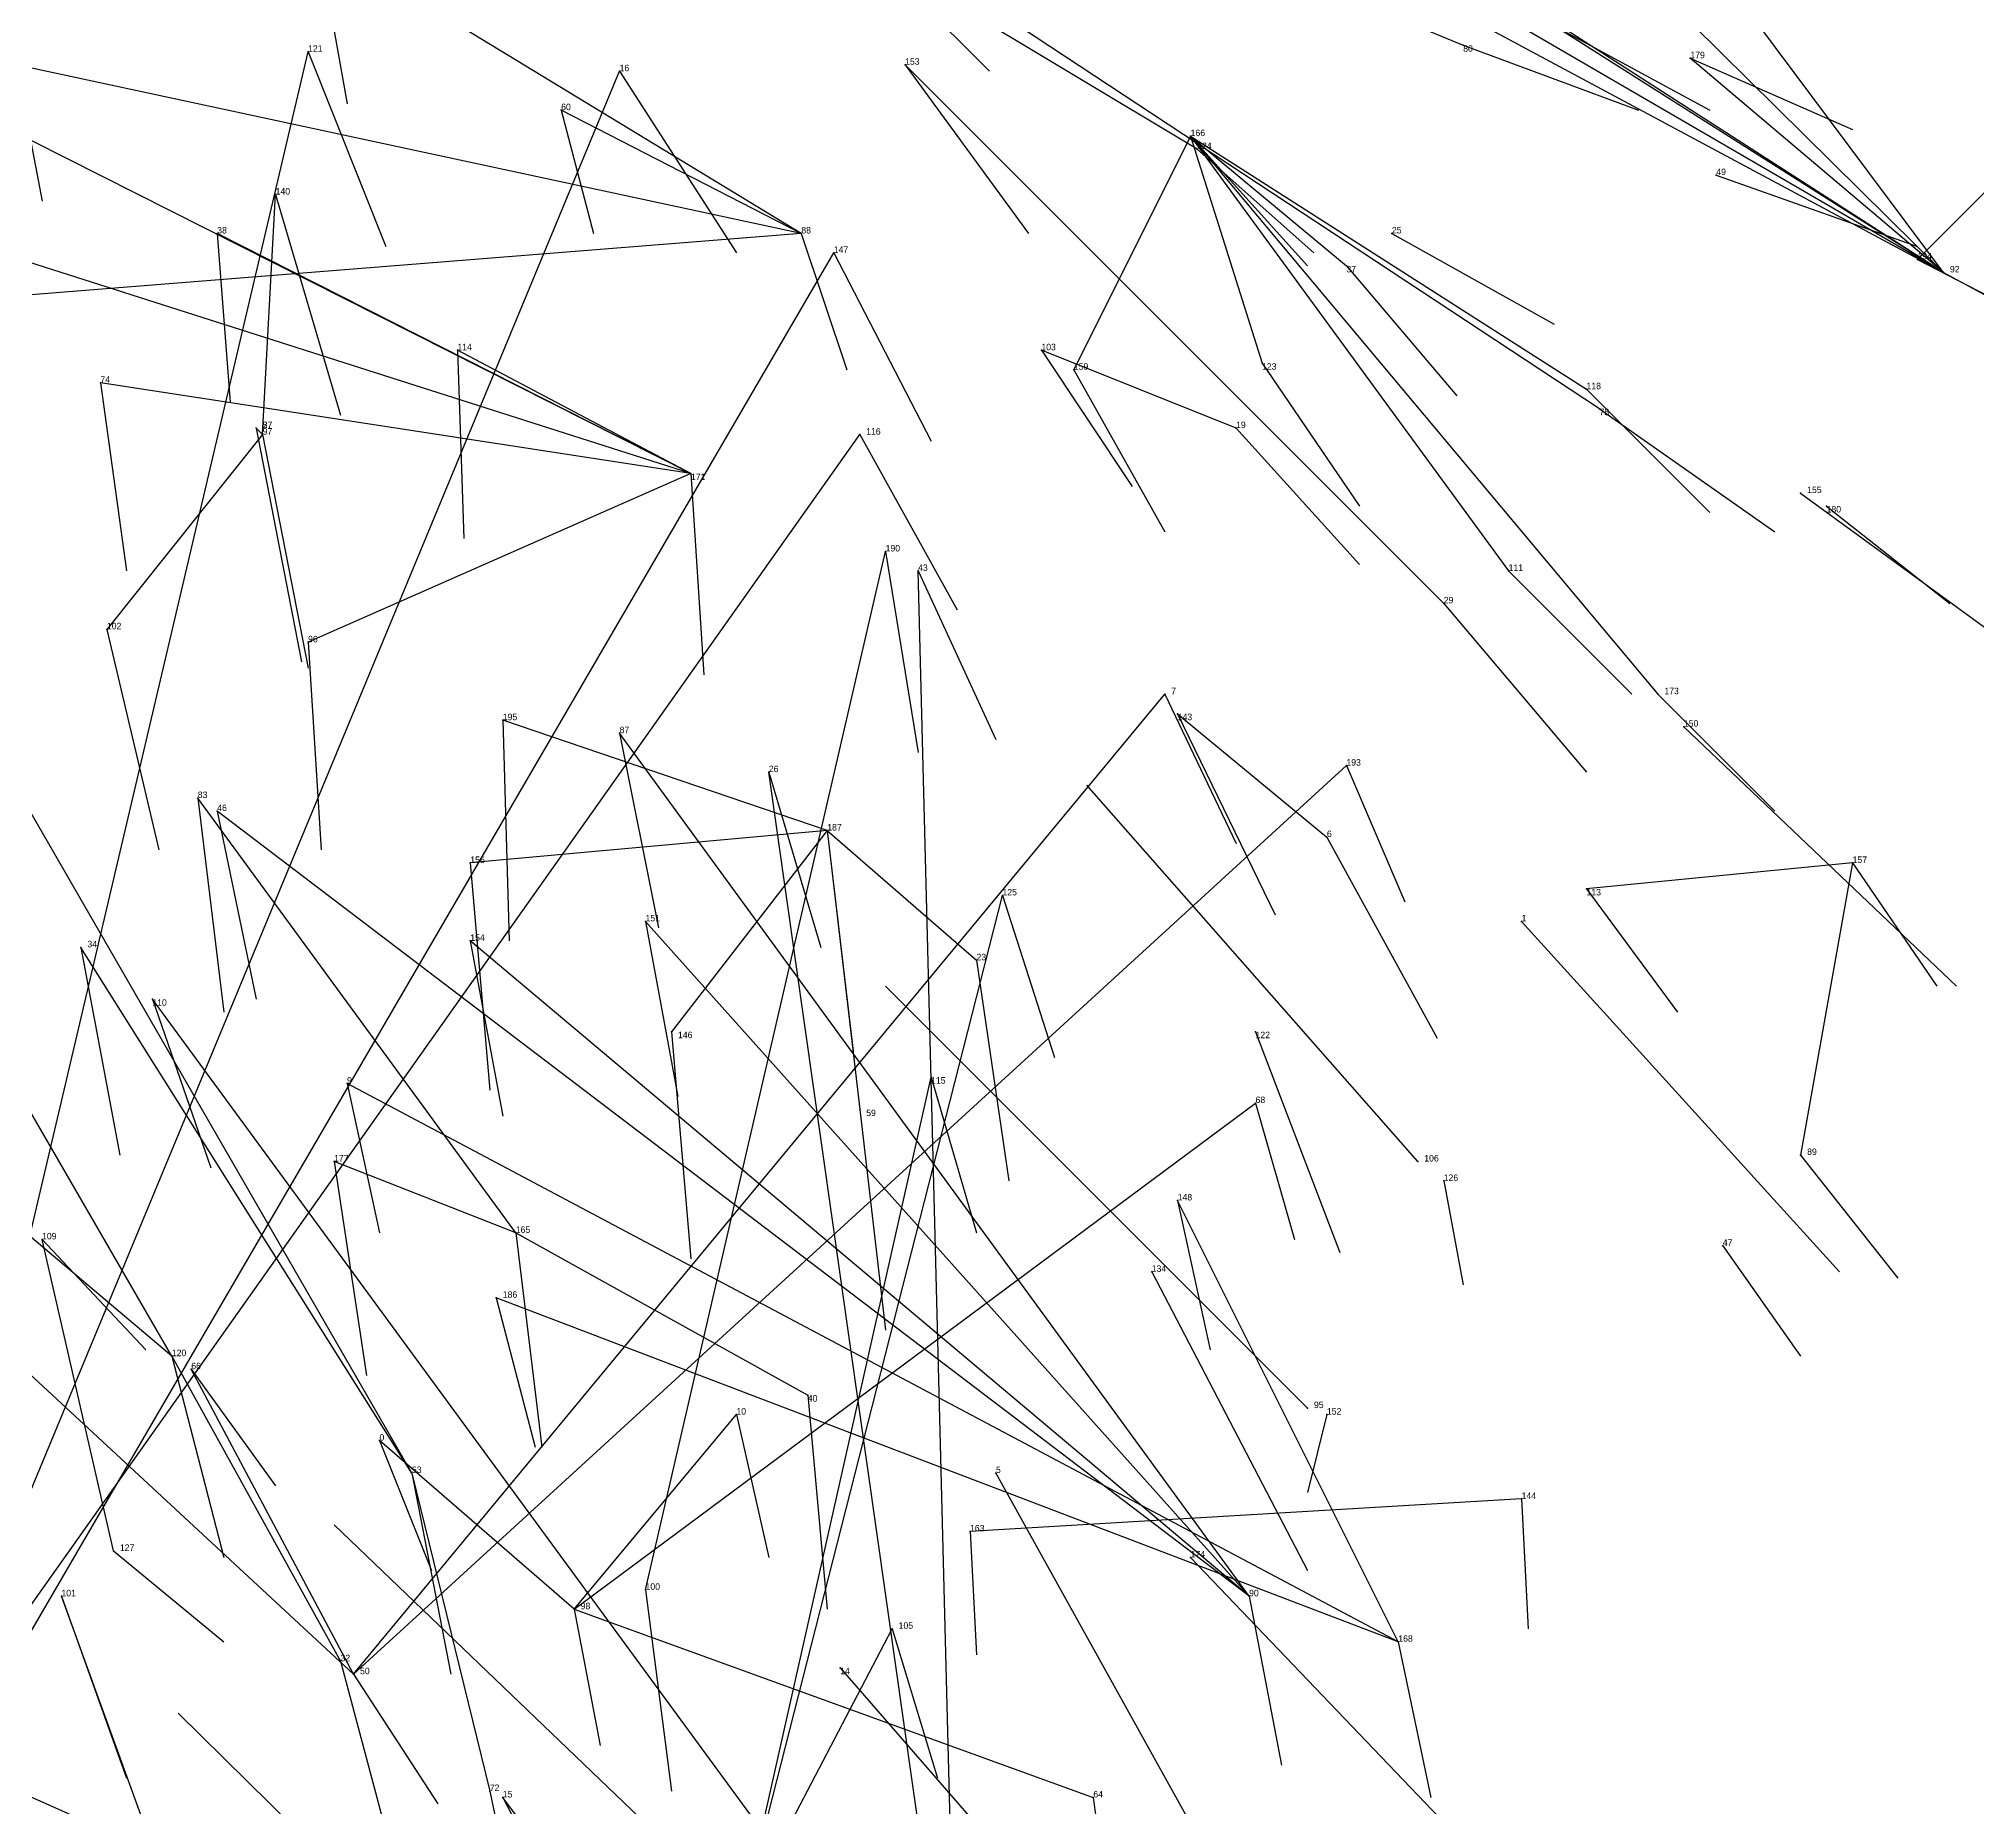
# Model space of a CAD drawing. Extents: x -747426.44 to -747424.45, y -964659.9 to -964657.28.
# Drawn here: x -747425.1135 to -747424.8148, y -964658.4785 to -964658.206 of the extents above; entities that cross this region are included whole.
import ezdxf

# ---------------------------------------------------------------- set-up
doc = ezdxf.new("R2010")
doc.units = 0
for name, color, linetype in [('Facilities', 3, 'CONTINUOUS'), ('Facilities_lines', 3, 'CONTINUOUS'), ('Normals', 1, 'CONTINUOUS'), ('Source_points', 5, 'CONTINUOUS'), ('Text', 3, 'CONTINUOUS')]:
    doc.layers.add(name, color=color, linetype=linetype)

msp = doc.modelspace()

# ---------------------------------------------------------------- linework, layer by layer
at = {"layer": 'Facilities', "color": 3}
for p in [(-747424.936, -964658.221, 137.089), (-747424.935, -964658.223, 137.315), (-747424.855, -964658.227, 137.284), (-747424.996, -964658.236, 137.311), (-747424.905, -964658.236, 137.309), (-747424.82, -964658.242, 137.062), (-747424.873, -964658.263, 137.285), (-747425.079, -964658.267, 137.099), (-747424.929, -964658.266, 137.299), (-747425.013, -964658.273, 137.302), (-747424.842, -964658.276, 137.269), (-747424.838, -964658.278, 137.063), (-747424.897, -964658.293, 137.275), (-747424.938, -964658.31, 137.282), (-747424.86, -964658.312, 137.27), (-747424.992, -964658.328, 137.279), (-747424.834, -964658.333, 137.067), (-747424.885, -964658.342, 137.26), (-747424.926, -964658.359, 137.267), (-747424.901, -964658.379, 137.251), (-747424.897, -964658.382, 137.045), (-747425.04, -964658.39, 137.249), (-747424.854, -964658.392, 137.04), (-747424.942, -964658.396, 137.249), (-747425.093, -964658.409, 137.245), (-747424.918, -964658.417, 137.233), (-747424.915, -964658.418, 137.046), (-747425.056, -964658.427, 137.24), (-747424.966, -964658.427, 137.239), (-747424.885, -964658.431, 137.03), (-747425.102, -964658.439, 137.05), (-747424.936, -964658.44, 137.223), (-747425.02, -964658.445, 137.235), (-747425.031, -964658.448, 137.048), (-747424.927, -964658.446, 137.047), (-747424.904, -964658.453, 137.03), (-747424.99, -964658.457, 137.229), (-747425.065, -964658.458, 137.045)]:
    msp.add_point(p, dxfattribs=at)
at = {"layer": 'Facilities_lines', "color": 3}
for p, q in [((-747424.713, -964658.129, 137.231), (-747424.824, -964658.24, 137.258)), ((-747424.82, -964658.242, 137.062), (-747424.986, -964658.153, 137.118)), ((-747424.82, -964658.242, 137.062), (-747424.907, -964658.156, 137.087)), ((-747424.82, -964658.242, 137.062), (-747424.949, -964658.159, 137.093)), ((-747424.935, -964658.223, 137.315), (-747425.035, -964658.163, 137.134)), ((-747424.996, -964658.236, 137.311), (-747425.098, -964658.174, 137.149)), ((-747424.873, -964658.263, 137.285), (-747425.005, -964658.176, 137.118)), ((-747424.82, -964658.242, 137.062), (-747424.87, -964658.175, 137.082)), ((-747424.82, -964658.242, 137.062), (-747424.918, -964658.185, 137.088)), ((-747424.923, -964658.195, 137.314), (-747424.894, -964658.207, 137.308)), ((-747424.82, -964658.242, 137.062), (-747424.88, -964658.204, 137.073)), ((-747425.135, -964658.476, 137.227), (-747425.072, -964658.208, 137.124)), ((-747424.82, -964658.242, 137.062), (-747424.859, -964658.209, 137.075)), ((-747425.146, -964658.505, 137.228), (-747425.024, -964658.211, 137.129)), ((-747424.996, -964658.236, 137.311), (-747425.117, -964658.21, 137.317)), ((-747424.897, -964658.293, 137.275), (-747424.98, -964658.21, 137.104)), ((-747424.996, -964658.236, 137.311), (-747425.033, -964658.217, 137.316)), ((-747425.013, -964658.273, 137.302), (-747425.12, -964658.219, 137.121)), ((-747424.936, -964658.221, 137.089), (-747424.954, -964658.257, 137.09)), ((-747424.936, -964658.221, 137.089), (-747424.887, -964658.288, 137.079)), ((-747424.936, -964658.221, 137.089), (-747424.875, -964658.26, 137.068)), ((-747424.936, -964658.221, 137.089), (-747424.912, -964658.241, 137.073)), ((-747424.936, -964658.221, 137.089), (-747424.925, -964658.256, 137.083)), ((-747424.936, -964658.221, 137.089), (-747424.864, -964658.307, 137.072)), ((-747425.079, -964658.267, 137.099), (-747425.077, -964658.23, 137.116)), ((-747424.996, -964658.236, 137.311), (-747425.134, -964658.247, 137.308)), ((-747425.013, -964658.273, 137.302), (-747425.132, -964658.235, 137.111)), ((-747425.013, -964658.273, 137.302), (-747425.086, -964658.236, 137.312)), ((-747425.146, -964658.505, 137.228), (-747424.991, -964658.239, 137.095)), ((-747425.013, -964658.273, 137.302), (-747425.049, -964658.254, 137.307)), ((-747424.929, -964658.266, 137.299), (-747424.959, -964658.254, 137.306)), ((-747425.013, -964658.273, 137.302), (-747425.104, -964658.259, 137.302)), ((-747425.135, -964658.476, 137.227), (-747424.987, -964658.267, 137.087)), ((-747425.079, -964658.267, 137.099), (-747425.103, -964658.297, 137.089)), ((-747425.079, -964658.267, 137.099), (-747425.08, -964658.266, 137.108)), ((-747425.079, -964658.267, 137.099), (-747425.08, -964658.266, 137.108)), ((-747425.013, -964658.273, 137.302), (-747425.072, -964658.299, 137.289)), ((-747425.02, -964658.445, 137.235), (-747424.983, -964658.285, 137.296)), ((-747424.972, -964658.523, 137.009), (-747424.978, -964658.288, 137.08)), ((-747425.056, -964658.427, 137.24), (-747425.127, -964658.304, 137.284)), ((-747425.065, -964658.458, 137.045), (-747425.229, -964658.306, 137.107)), ((-747425.065, -964658.458, 137.045), (-747424.94, -964658.307, 137.065)), ((-747424.938, -964658.31, 137.282), (-747424.915, -964658.329, 137.276)), ((-747424.992, -964658.328, 137.279), (-747425.042, -964658.311, 137.282)), ((-747424.927, -964658.446, 137.047), (-747425.024, -964658.313, 137.068)), ((-747425.065, -964658.458, 137.045), (-747424.912, -964658.318, 137.069)), ((-747424.972, -964658.523, 137.009), (-747425.001, -964658.319, 137.06)), ((-747425.04, -964658.39, 137.249), (-747425.089, -964658.323, 137.269)), ((-747424.927, -964658.446, 137.047), (-747425.086, -964658.325, 137.073)), ((-747424.992, -964658.328, 137.279), (-747425.047, -964658.333, 137.274)), ((-747424.992, -964658.328, 137.279), (-747425.016, -964658.359, 137.269)), ((-747424.992, -964658.328, 137.279), (-747424.987, -964658.371, 137.262)), ((-747424.992, -964658.328, 137.279), (-747424.969, -964658.348, 137.272)), ((-747425.093, -964658.409, 137.245), (-747425.137, -964658.333, 137.275)), ((-747424.834, -964658.333, 137.067), (-747424.875, -964658.337, 137.064)), ((-747424.834, -964658.333, 137.067), (-747424.842, -964658.378, 137.04)), ((-747425.005, -964658.495, 137.034), (-747424.965, -964658.338, 137.055)), ((-747424.927, -964658.446, 137.047), (-747425.02, -964658.342, 137.051)), ((-747425.056, -964658.427, 137.24), (-747425.107, -964658.346, 137.259)), ((-747424.927, -964658.446, 137.047), (-747425.047, -964658.345, 137.048)), ((-747424.972, -964658.523, 137.009), (-747425.096, -964658.354, 137.064)), ((-747424.904, -964658.453, 137.03), (-747425.066, -964658.367, 137.048)), ((-747425.005, -964658.495, 137.034), (-747424.976, -964658.366, 137.056)), ((-747425.031, -964658.448, 137.048), (-747424.926, -964658.37, 137.042)), ((-747425.04, -964658.39, 137.249), (-747425.068, -964658.379, 137.246)), ((-747425.093, -964658.409, 137.245), (-747425.125, -964658.382, 137.26)), ((-747424.904, -964658.453, 137.03), (-747424.938, -964658.385, 137.042)), ((-747425.102, -964658.439, 137.05), (-747425.113, -964658.391, 137.055)), ((-747425.04, -964658.39, 137.249), (-747424.995, -964658.415, 137.245)), ((-747424.904, -964658.453, 137.03), (-747425.043, -964658.4, 137.053)), ((-747425.093, -964658.409, 137.245), (-747425.067, -964658.456, 137.232)), ((-747425.065, -964658.458, 137.045), (-747425.09, -964658.411, 137.049)), ((-747425.031, -964658.448, 137.048), (-747425.006, -964658.418, 137.048)), ((-747425.031, -964658.448, 137.048), (-747425.061, -964658.422, 137.053)), ((-747425.056, -964658.427, 137.24), (-747425.044, -964658.476, 137.226)), ((-747424.885, -964658.431, 137.03), (-747424.97, -964658.436, 137.052)), ((-747425.09, -964658.501, 137.223), (-747425.11, -964658.446, 137.237)), ((-747425.031, -964658.448, 137.048), (-747424.951, -964658.477, 137.037)), ((-747425.005, -964658.495, 137.034), (-747424.982, -964658.451, 137.043)), ((-747424.99, -964658.546, 137), (-747425.042, -964658.477, 137.039))]:
    msp.add_line(p, q, dxfattribs=at)
at = {"layer": 'Normals', "color": 1}
for p, q in [((-747425.069, -964658.199, 137.321), (-747425.066, -964658.216, 137.419)), ((-747424.979, -964658.199, 137.319), (-747424.967, -964658.211, 137.418)), ((-747424.88, -964658.204, 137.073), (-747424.856, -964658.217, 137.169)), ((-747425.072, -964658.208, 137.124), (-747425.06, -964658.238, 137.219)), ((-747424.894, -964658.207, 137.308), (-747424.867, -964658.217, 137.404)), ((-747424.859, -964658.209, 137.075), (-747424.834, -964658.22, 137.171)), ((-747425.117, -964658.21, 137.317), (-747425.113, -964658.231, 137.415)), ((-747425.024, -964658.211, 137.129), (-747425.006, -964658.239, 137.223)), ((-747424.98, -964658.21, 137.104), (-747424.961, -964658.236, 137.199)), ((-747425.033, -964658.217, 137.316), (-747425.028, -964658.236, 137.414)), ((-747424.936, -964658.221, 137.089), (-747424.918, -964658.241, 137.185)), ((-747424.935, -964658.223, 137.315), (-747424.917, -964658.239, 137.412)), ((-747424.855, -964658.227, 137.284), (-747424.824, -964658.238, 137.378)), ((-747425.077, -964658.23, 137.116), (-747425.067, -964658.264, 137.209)), ((-747425.086, -964658.236, 137.312), (-747425.084, -964658.262, 137.409)), ((-747424.996, -964658.236, 137.311), (-747424.989, -964658.257, 137.409)), ((-747424.905, -964658.236, 137.309), (-747424.88, -964658.25, 137.405)), ((-747424.991, -964658.239, 137.095), (-747424.976, -964658.268, 137.189)), ((-747424.912, -964658.241, 137.073), (-747424.895, -964658.261, 137.169)), ((-747424.824, -964658.24, 137.258), (-747424.772, -964658.267, 137.339)), ((-747424.82, -964658.242, 137.062), (-747424.796, -964658.255, 137.158)), ((-747425.049, -964658.254, 137.307), (-747425.048, -964658.283, 137.403)), ((-747424.959, -964658.254, 137.306), (-747424.945, -964658.275, 137.403)), ((-747424.925, -964658.256, 137.083), (-747424.91, -964658.278, 137.179)), ((-747425.104, -964658.259, 137.302), (-747425.1, -964658.288, 137.398)), ((-747424.954, -964658.257, 137.09), (-747424.94, -964658.282, 137.186)), ((-747424.875, -964658.26, 137.068), (-747424.856, -964658.279, 137.164)), ((-747424.873, -964658.263, 137.285), (-747424.846, -964658.282, 137.379)), ((-747425.08, -964658.266, 137.108), (-747425.073, -964658.302, 137.201)), ((-747425.08, -964658.266, 137.108), (-747425.073, -964658.302, 137.201)), ((-747425.079, -964658.267, 137.099), (-747425.072, -964658.303, 137.192)), ((-747424.987, -964658.267, 137.087), (-747424.972, -964658.294, 137.182)), ((-747424.929, -964658.266, 137.299), (-747424.91, -964658.287, 137.395)), ((-747425.013, -964658.273, 137.302), (-747425.011, -964658.304, 137.397)), ((-747424.842, -964658.276, 137.269), (-747424.805, -964658.303, 137.358)), ((-747424.838, -964658.278, 137.063), (-747424.819, -964658.293, 137.16)), ((-747424.983, -964658.285, 137.296), (-747424.978, -964658.316, 137.391)), ((-747424.978, -964658.288, 137.08), (-747424.966, -964658.314, 137.176)), ((-747424.887, -964658.288, 137.079), (-747424.868, -964658.307, 137.175)), ((-747424.897, -964658.293, 137.275), (-747424.875, -964658.319, 137.369)), ((-747425.103, -964658.297, 137.089), (-747425.095, -964658.331, 137.183)), ((-747425.072, -964658.299, 137.289), (-747425.07, -964658.331, 137.384)), ((-747424.94, -964658.307, 137.065), (-747424.929, -964658.33, 137.162)), ((-747424.864, -964658.307, 137.072), (-747424.846, -964658.325, 137.169)), ((-747424.938, -964658.31, 137.282), (-747424.923, -964658.341, 137.376)), ((-747425.042, -964658.311, 137.282), (-747425.041, -964658.345, 137.376)), ((-747425.024, -964658.313, 137.068), (-747425.018, -964658.343, 137.163)), ((-747424.86, -964658.312, 137.27), (-747424.818, -964658.352, 137.352)), ((-747425.001, -964658.319, 137.06), (-747424.993, -964658.346, 137.156)), ((-747424.912, -964658.318, 137.069), (-747424.903, -964658.339, 137.166)), ((-747424.901, -964658.379, 137.251), (-747424.952, -964658.321, 137.187)), ((-747425.089, -964658.323, 137.269), (-747425.085, -964658.356, 137.363)), ((-747425.086, -964658.325, 137.073), (-747425.08, -964658.354, 137.169)), ((-747424.992, -964658.328, 137.279), (-747424.988, -964658.362, 137.373)), ((-747424.915, -964658.329, 137.276), (-747424.898, -964658.36, 137.37)), ((-747425.047, -964658.333, 137.274), (-747425.044, -964658.368, 137.368)), ((-747424.834, -964658.333, 137.067), (-747424.821, -964658.352, 137.164)), ((-747424.875, -964658.337, 137.064), (-747424.861, -964658.356, 137.161)), ((-747424.965, -964658.338, 137.055), (-747424.957, -964658.363, 137.151)), ((-747425.02, -964658.342, 137.051), (-747425.015, -964658.369, 137.147)), ((-747424.885, -964658.342, 137.26), (-747424.836, -964658.396, 137.328)), ((-747425.107, -964658.346, 137.259), (-747425.101, -964658.378, 137.353)), ((-747425.047, -964658.345, 137.048), (-747425.042, -964658.372, 137.144)), ((-747424.969, -964658.348, 137.272), (-747424.964, -964658.382, 137.366)), ((-747424.918, -964658.417, 137.233), (-747424.983, -964658.352, 137.193)), ((-747425.096, -964658.354, 137.064), (-747425.087, -964658.38, 137.16)), ((-747425.016, -964658.359, 137.269), (-747425.013, -964658.394, 137.363)), ((-747424.926, -964658.359, 137.267), (-747424.913, -964658.393, 137.36)), ((-747425.066, -964658.367, 137.048), (-747425.061, -964658.39, 137.145)), ((-747424.976, -964658.366, 137.056), (-747424.969, -964658.39, 137.153)), ((-747424.926, -964658.37, 137.042), (-747424.92, -964658.391, 137.14)), ((-747424.987, -964658.371, 137.262), (-747424.983, -964658.405, 137.356)), ((-747425.068, -964658.379, 137.246), (-747425.063, -964658.412, 137.34)), ((-747424.842, -964658.378, 137.04), (-747424.827, -964658.397, 137.137)), ((-747424.897, -964658.382, 137.045), (-747424.894, -964658.398, 137.144)), ((-747424.938, -964658.385, 137.042), (-747424.933, -964658.408, 137.139)), ((-747425.113, -964658.391, 137.055), (-747425.097, -964658.408, 137.152)), ((-747425.04, -964658.39, 137.249), (-747425.036, -964658.423, 137.343)), ((-747424.854, -964658.392, 137.04), (-747424.842, -964658.409, 137.138)), ((-747424.942, -964658.396, 137.249), (-747424.918, -964658.442, 137.334)), ((-747425.043, -964658.4, 137.053), (-747425.037, -964658.423, 137.15)), ((-747425.093, -964658.409, 137.245), (-747425.085, -964658.44, 137.34)), ((-747425.09, -964658.411, 137.049), (-747425.077, -964658.429, 137.146)), ((-747424.995, -964658.415, 137.245), (-747424.992, -964658.448, 137.339)), ((-747425.006, -964658.418, 137.048), (-747425.001, -964658.44, 137.145)), ((-747424.915, -964658.418, 137.046), (-747424.918, -964658.43, 137.145)), ((-747425.061, -964658.422, 137.053), (-747425.053, -964658.442, 137.151)), ((-747425.056, -964658.427, 137.24), (-747425.05, -964658.458, 137.335)), ((-747424.966, -964658.427, 137.239), (-747424.936, -964658.481, 137.318)), ((-747424.885, -964658.431, 137.03), (-747424.884, -964658.451, 137.128)), ((-747424.998, -964658.502, 137.202), (-747425.068, -964658.435, 137.177)), ((-747424.97, -964658.436, 137.052), (-747424.969, -964658.455, 137.15)), ((-747425.102, -964658.439, 137.05), (-747425.085, -964658.453, 137.147)), ((-747424.936, -964658.44, 137.223), (-747424.871, -964658.508, 137.257)), ((-747425.02, -964658.445, 137.235), (-747425.016, -964658.476, 137.33)), ((-747425.11, -964658.446, 137.237), (-747425.1, -964658.474, 137.332)), ((-747425.031, -964658.448, 137.048), (-747425.027, -964658.469, 137.146)), ((-747424.927, -964658.446, 137.047), (-747424.922, -964658.472, 137.144)), ((-747424.982, -964658.451, 137.043), (-747424.975, -964658.474, 137.14)), ((-747424.904, -964658.453, 137.03), (-747424.899, -964658.477, 137.127)), ((-747425.067, -964658.456, 137.232), (-747425.059, -964658.486, 137.327)), ((-747424.99, -964658.457, 137.229), (-747424.937, -964658.518, 137.288)), ((-747425.065, -964658.458, 137.045), (-747425.052, -964658.478, 137.142)), ((-747425.023, -964658.532, 137.202), (-747425.092, -964658.464, 137.178)), ((-747425.119, -964658.475, 137.051), (-747425.092, -964658.487, 137.146)), ((-747425.044, -964658.476, 137.226), (-747425.038, -964658.505, 137.322)), ((-747425.042, -964658.477, 137.039), (-747425.029, -964658.502, 137.135)), ((-747424.951, -964658.477, 137.037), (-747424.948, -964658.499, 137.134))]:
    msp.add_line(p, q, dxfattribs=at)
at = {"layer": 'Source_points', "color": 5}
for p in [(-747425.072, -964658.208, 137.124), (-747424.894, -964658.207, 137.308), (-747424.859, -964658.209, 137.075), (-747425.024, -964658.211, 137.129), (-747424.98, -964658.21, 137.104), (-747425.033, -964658.217, 137.316), (-747425.077, -964658.23, 137.116), (-747425.086, -964658.236, 137.312), (-747424.991, -964658.239, 137.095), (-747424.912, -964658.241, 137.073), (-747424.824, -964658.24, 137.258), (-747425.049, -964658.254, 137.307), (-747424.959, -964658.254, 137.306), (-747424.925, -964658.256, 137.083), (-747425.104, -964658.259, 137.302), (-747424.954, -964658.257, 137.09), (-747424.875, -964658.26, 137.068), (-747425.08, -964658.266, 137.108), (-747425.08, -964658.266, 137.108), (-747424.987, -964658.267, 137.087), (-747424.983, -964658.285, 137.296), (-747424.978, -964658.288, 137.08), (-747424.887, -964658.288, 137.079), (-747425.103, -964658.297, 137.089), (-747425.072, -964658.299, 137.289), (-747424.94, -964658.307, 137.065), (-747424.864, -964658.307, 137.072), (-747425.042, -964658.311, 137.282), (-747425.024, -964658.313, 137.068), (-747425.001, -964658.319, 137.06), (-747424.912, -964658.318, 137.069), (-747425.089, -964658.323, 137.269), (-747425.086, -964658.325, 137.073), (-747424.915, -964658.329, 137.276), (-747425.047, -964658.333, 137.274), (-747424.875, -964658.337, 137.064), (-747424.965, -964658.338, 137.055), (-747425.02, -964658.342, 137.051), (-747425.107, -964658.346, 137.259), (-747425.047, -964658.345, 137.048), (-747424.969, -964658.348, 137.272), (-747425.096, -964658.354, 137.064), (-747425.016, -964658.359, 137.269), (-747425.066, -964658.367, 137.048), (-747424.976, -964658.366, 137.056), (-747424.926, -964658.37, 137.042), (-747424.987, -964658.371, 137.262), (-747425.068, -964658.379, 137.246), (-747424.842, -964658.378, 137.04), (-747424.938, -964658.385, 137.042), (-747425.113, -964658.391, 137.055), (-747425.043, -964658.4, 137.053), (-747425.09, -964658.411, 137.049), (-747424.995, -964658.415, 137.245), (-747425.006, -964658.418, 137.048), (-747425.061, -964658.422, 137.053), (-747424.97, -964658.436, 137.052), (-747425.11, -964658.446, 137.237), (-747424.982, -964658.451, 137.043), (-747425.067, -964658.456, 137.232), (-747425.044, -964658.476, 137.226), (-747425.042, -964658.477, 137.039), (-747424.951, -964658.477, 137.037)]:
    msp.add_point(p, dxfattribs=at)

# ---------------------------------------------------------------- texts
at = {"layer": 'Text', "color": 3}
for s, p in [('121', (-747425.072, -964658.208, 137.124)), ('153', (-747424.98, -964658.21, 137.104)), ('80', (-747424.894, -964658.208, 137.308)), ('179', (-747424.859, -964658.209, 137.075)), ('16', (-747425.024, -964658.211, 137.129)), ('60', (-747425.033, -964658.217, 137.316)), ('166', (-747424.936, -964658.221, 137.089)), ('124', (-747424.935, -964658.223, 137.315)), ('49', (-747424.855, -964658.227, 137.284)), ('140', (-747425.077, -964658.23, 137.116)), ('38', (-747425.086, -964658.236, 137.312)), ('88', (-747424.996, -964658.236, 137.311)), ('25', (-747424.905, -964658.236, 137.309)), ('147', (-747424.991, -964658.239, 137.095)), ('194', (-747424.824, -964658.24, 137.258)), ('37', (-747424.912, -964658.242, 137.073)), ('92', (-747424.819, -964658.242, 137.062)), ('114', (-747425.049, -964658.254, 137.307)), ('103', (-747424.959, -964658.254, 137.306)), ('159', (-747424.954, -964658.257, 137.09)), ('123', (-747424.925, -964658.257, 137.083)), ('74', (-747425.104, -964658.259, 137.302)), ('118', (-747424.875, -964658.26, 137.068)), ('57', (-747425.079, -964658.266, 137.108)), ('2', (-747425.079, -964658.266, 137.108)), ('19', (-747424.929, -964658.266, 137.299)), ('78', (-747424.873, -964658.264, 137.285)), ('97', (-747425.079, -964658.267, 137.099)), ('116', (-747424.986, -964658.267, 137.087)), ('171', (-747425.013, -964658.274, 137.302)), ('155', (-747424.841, -964658.276, 137.269)), ('180', (-747424.838, -964658.279, 137.063)), ('190', (-747424.983, -964658.285, 137.296)), ('43', (-747424.978, -964658.288, 137.08)), ('111', (-747424.887, -964658.288, 137.079)), ('29', (-747424.897, -964658.293, 137.275)), ('102', (-747425.103, -964658.297, 137.089)), ('96', (-747425.072, -964658.299, 137.289)), ('7', (-747424.939, -964658.307, 137.065)), ('173', (-747424.863, -964658.307, 137.072)), ('195', (-747425.042, -964658.311, 137.282)), ('143', (-747424.938, -964658.311, 137.282)), ('87', (-747425.024, -964658.313, 137.068)), ('150', (-747424.86, -964658.312, 137.27)), ('26', (-747425.001, -964658.319, 137.06)), ('193', (-747424.912, -964658.318, 137.069)), ('83', (-747425.089, -964658.323, 137.269)), ('46', (-747425.086, -964658.325, 137.073)), ('187', (-747424.992, -964658.328, 137.279)), ('6', (-747424.915, -964658.329, 137.276)), ('156', (-747425.047, -964658.333, 137.274)), ('157', (-747424.834, -964658.333, 137.067)), ('125', (-747424.965, -964658.338, 137.055)), ('113', (-747424.875, -964658.338, 137.064)), ('151', (-747425.02, -964658.342, 137.051)), ('1', (-747424.885, -964658.342, 137.26)), ('34', (-747425.106, -964658.346, 137.259)), ('154', (-747425.047, -964658.345, 137.048)), ('23', (-747424.969, -964658.348, 137.272)), ('110', (-747425.096, -964658.355, 137.064)), ('146', (-747425.015, -964658.36, 137.269)), ('122', (-747424.926, -964658.36, 137.267)), ('9', (-747425.066, -964658.367, 137.048)), ('115', (-747424.976, -964658.367, 137.056)), ('68', (-747424.926, -964658.37, 137.042)), ('59', (-747424.986, -964658.372, 137.262)), ('177', (-747425.068, -964658.379, 137.246)), ('106', (-747424.9, -964658.379, 137.251)), ('89', (-747424.841, -964658.378, 137.04)), ('126', (-747424.897, -964658.382, 137.045)), ('148', (-747424.938, -964658.385, 137.042)), ('109', (-747425.113, -964658.391, 137.055)), ('165', (-747425.04, -964658.39, 137.249)), ('47', (-747424.854, -964658.392, 137.04)), ('134', (-747424.942, -964658.396, 137.249)), ('186', (-747425.042, -964658.4, 137.053)), ('120', (-747425.093, -964658.409, 137.245)), ('66', (-747425.09, -964658.411, 137.049)), ('40', (-747424.995, -964658.416, 137.245)), ('10', (-747425.006, -964658.418, 137.048)), ('95', (-747424.917, -964658.417, 137.233)), ('152', (-747424.915, -964658.418, 137.046)), ('0', (-747425.061, -964658.422, 137.053)), ('53', (-747425.056, -964658.427, 137.24)), ('5', (-747424.966, -964658.427, 137.239)), ('144', (-747424.885, -964658.431, 137.03)), ('163', (-747424.97, -964658.436, 137.052)), ('127', (-747425.101, -964658.439, 137.05)), ('174', (-747424.936, -964658.44, 137.223)), ('101', (-747425.11, -964658.446, 137.237)), ('100', (-747425.02, -964658.445, 137.235)), ('90', (-747424.927, -964658.446, 137.047)), ('98', (-747425.03, -964658.448, 137.048)), ('105', (-747424.981, -964658.451, 137.043)), ('168', (-747424.904, -964658.453, 137.03)), ('32', (-747425.067, -964658.456, 137.232)), ('50', (-747425.064, -964658.458, 137.045)), ('14', (-747424.99, -964658.458, 137.229)), ('72', (-747425.044, -964658.476, 137.226)), ('15', (-747425.042, -964658.477, 137.039)), ('64', (-747424.951, -964658.477, 137.037))]:
    msp.add_text(s, height=0.001, dxfattribs=at).set_placement(p)

doc.saveas('drawing.dxf')
